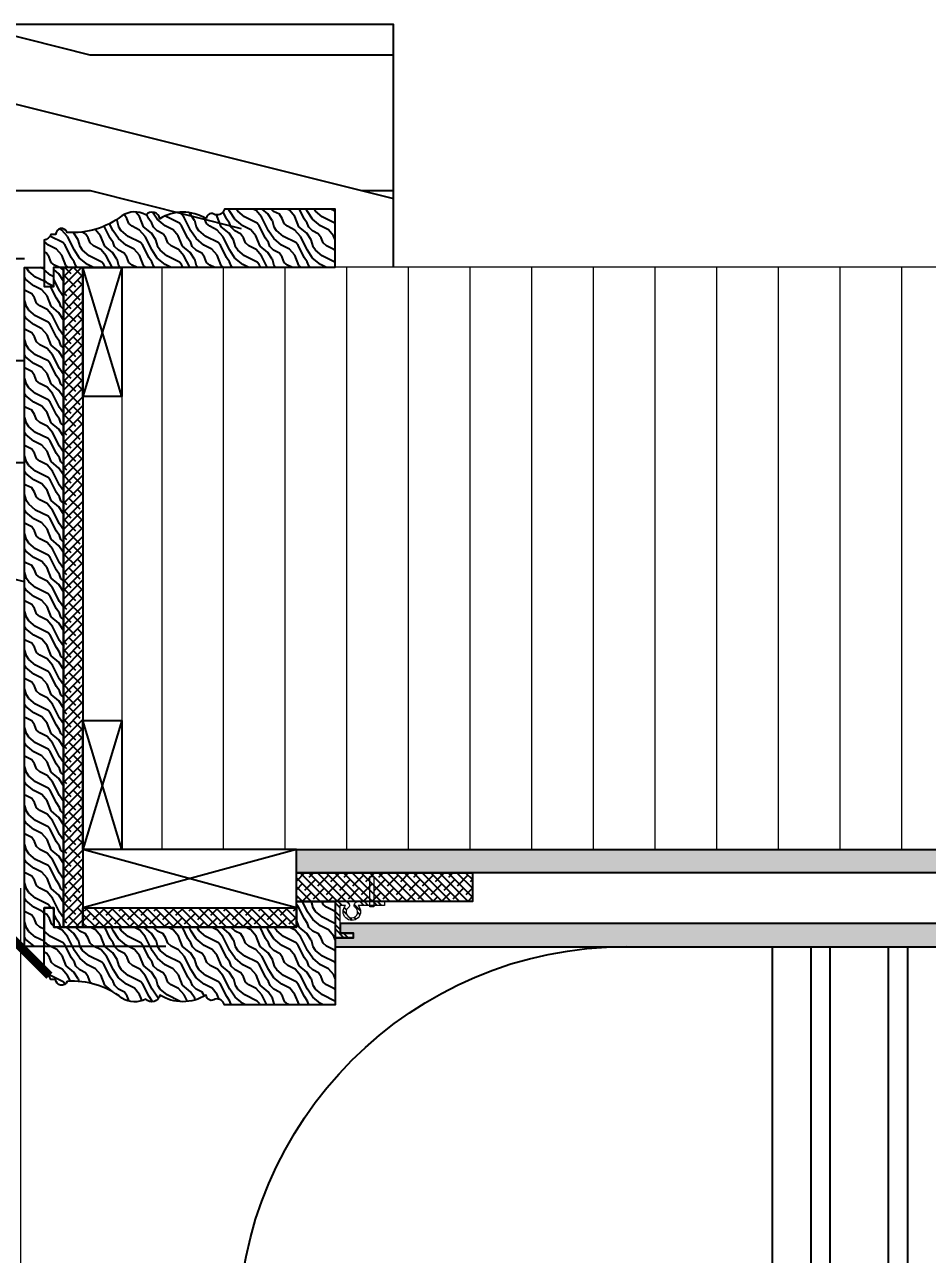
# Model space of a CAD drawing. Header units: millimetres. Extents: x 92928 to 223128, y -11456 to 21098.
# Drawn here: x 166453 to 166918, y 13071 to 13704 of the extents above; entities that cross this region are included whole.
import ezdxf

# ---------------------------------------------------------------- set-up
doc = ezdxf.new("R2010")
doc.units = ezdxf.units.MM
doc.layers.get('Defpoints').update_dxf_attribs({"color": 250})
for name, color, linetype, lineweight in [('_ACM-A-ANNO-DIMS', 2, 'Continuous', 13), ('_ACM-A-ANNO-DIMS @ 15', 2, 'Continuous', 13), ('_ACM-A-WALL-HACH', 251, 'Continuous', 9), ('I-WALL', 6, 'Continuous', 13)]:
    doc.layers.add(name, color=color, linetype=linetype, lineweight=lineweight)
for name, color, linetype in [('A-stairs', 2, 'Continuous'), ('I-DETL-LW01', 1, 'Continuous'), ('I-DETL-LW02', 2, 'Continuous'), ('I-DETL-LW251', 251, 'Continuous'), ('I-FC-HATCH', 8, 'Continuous'), ('I-PL-IDS-MILL', 40, 'Continuous'), ('PE-尺寸标注', 44, 'Continuous'), ('WALL TYPE$0$HATCH', 8, 'Continuous')]:
    doc.layers.add(name, color=color, linetype=linetype)
doc.styles.add('Arial', font='ARIALUNI.ttf')
doc.dimstyles.new('Aec-Arch-M-注释性', dxfattribs={"dimscale": 2, "dimtxt": 2.5, "dimasz": 2, "dimexe": 2, "dimexo": 2, "dimgap": 0.8, "dimtad": 1, "dimdec": 0, "dimrnd": 5, "dimzin": 3, "dimdsep": 46, "dimtxsty": 'Arial', "dimblk": 'WALL TYPE$0$_ArchTick', "dimcen": 2.5, "dimdle": 2, "dimclrd": 256, "dimclrt": 256, "dimazin": 2, "dimtfac": 0.75, "dimtdec": 0, "dimtix": 1, "dimtmove": 2, "dimatfit": 2, "dimfxl": 5, "dimfxlon": 1, "dimtolj": 1, "dimtzin": 0, "dimlwd": -1, "dimarcsym": 0})

# ---------------------------------------------------------------- blocks, each defined once
blk = doc.blocks.new('海龙_1215173755')
at = {"layer": 'WALL TYPE$0$HATCH', "ltscale": 2}
h = blk.add_hatch(dxfattribs=at)
h.set_pattern_fill('ANSI32', color=256, scale=0.5)
h.set_pattern_definition([(45, (-39299.69784487303, -12402.66931678472), (-3.367596045400933, 3.367596045400933), []), (45, (-39297.45277987303, -12402.66931678472), (-3.367596045400933, 3.367596045400933), [])])
edge = h.paths.add_edge_path()
edge.add_line((2.291405648800719, -7.1853693941448), (2.291405648895307, 11.2586301537176))
edge.add_line((2.291405648895307, 11.2586301537176), (-2.766336400527507, 11.2586301537176))
edge.add_arc((-2.766336402286313, 9.258630153718839), 1.999999999998765, 89.99999994961394, 201.2138913290534)
edge.add_arc((-5.973488088030813, 5.890560184772322), 2.965716505140973, -243.08079552205038, 63.080795825394205, ccw=False)
edge.add_arc((-9.180639785015451, 9.258630153719412), 1.999999999998192, 338.7861084524729, 450.0000000000145)
edge.add_line((-9.180639785015956, 11.2586301537176), (-22.73189232477307, 11.2586301537176))
edge.add_line((-22.73189232477307, 11.2586301537176), (-22.73189232477307, 9.258630153717604))
edge.add_line((-22.73189232477307, 9.258630153717604), (-9.180639785015956, 9.258630153717604))
edge.add_arc((-5.973488092764455, 6.085253332828891), 4.511778188748358, 135.3032882784527, 404.6967117215473)
edge.add_line((-2.766336400512955, 9.258630153717604), (0.2914056488953065, 9.258630153717604))
edge.add_line((0.2914056488953065, 9.258630153717604), (0.2914056488007191, -3.505607322171272))
edge.add_line((0.2914056488007191, -3.505607322171272), (0.2914056488007191, -5.106938799261115))
edge.add_line((0.2914056488007191, -5.106938799261115), (-6.499315307970392, -5.10693879925384))
edge.add_line((-6.499315307970392, -5.10693879925384), (-6.499315307970392, -7.1853693941448))
edge.add_line((-6.499315307970392, -7.1853693941448), (2.291405648800719, -7.1853693941448))
at = {"color": 1, "linetype": 'Continuous', "lineweight": 15, "elevation": 7.839925138837386}
blk.add_lwpolyline([(-17.26337170643092, 24.12776406589728), (-17.26337170643092, 8.526522878431933), (-15.24067591447965, 8.526522878431933), (-15.24067591447965, 24.12776406589728)], close=True, dxfattribs=at)
at = {"color": 1, "linetype": 'Continuous', "lineweight": 15}
blk.add_lwpolyline([(2.291405648800719, -7.1853693941448), (2.291405648895307, 11.2586301537176), (-2.766336400527507, 11.2586301537176, 0.5273176530246371), (-4.630808598572912, 8.534928952069095, -4.178275816144416), (-7.31616759148892, 8.534928944960484, 0.5273176539620763), (-9.180639785015956, 11.2586301537176), (-22.73189232477307, 11.2586301537176), (-22.73189232477307, 9.258630153717604), (-9.180639785015956, 9.258630153717604, 2.396255539831327), (-2.766336400512955, 9.258630153717604), (0.2914056488953065, 9.258630153717604), (0.2914056488007191, -3.505607322171272), (0.2914056488007191, -5.106938799261115), (-6.499315307970392, -5.10693879925384), (-6.499315307970392, -7.1853693941448)], format="xyb", close=True, dxfattribs=at)
blk = doc.blocks.new('海龙_1215174788')
at = {"layer": 'I-DETL-LW01'}
for p, q in [((-54.99961099407665, 0), (54.99961099407665, -30.00060239396589)), ((-54.99961099407665, -30.00060239396589), (54.99961099407665, 0))]:
    blk.add_line(p, q, dxfattribs=at)
blk.add_lwpolyline([(54.99961099407665, -30.00060239396589), (-54.99961099407665, -30.00060239396589), (-54.99961099407665, 0), (54.99961099407665, 0), (54.99961099407665, -30.00060239396589)], close=True, dxfattribs=at)
blk = doc.blocks.new('K_18')
at = {"layer": 'I-DETL-LW01'}
for p, q in [((33.23561780365708, 0), (-33.23561780365708, -20)), ((-33.23561780365708, 0), (33.23561780365708, -20))]:
    blk.add_line(p, q, dxfattribs=at)
blk.add_lwpolyline([(-33.23561780365708, -20), (-33.23561780365708, 0), (33.23561780365708, 0), (33.23561780365708, -20), (-33.23561780365708, -20)], close=True, dxfattribs=at)
blk = doc.blocks.new('K_23')
at = {"layer": 'I-DETL-LW251'}
h = blk.add_hatch(dxfattribs=at)
h.set_pattern_fill('ANSI38', color=250, angle=-180)
h.set_pattern_definition([(224.9999999999999, (39382.28093701071, 12629.77147991466), (2.245064030267287, -2.24506403026729), []), (314.9999999999999, (39382.28093701071, 12629.77147991466), (6.735192090801863, -2.245064030267293), [7.9375, -4.7625])])
h.paths.add_polyline_path([(-49.99961099406937, -205.0415876618026), (-59.99961099406937, -205.0415876618026), (-59.99961099406937, -360.0013131033593), (-49.99961099406937, -360.0013131033593)])
h.paths.add_polyline_path([(-49.99961099406937, -20.00006513127482), (-59.99961099406937, -20.00006513127119), (-59.99961099406937, -205.0415876618026), (-49.99961099406937, -205.0415876618026)])
h = blk.add_hatch(dxfattribs=at)
h.set_pattern_fill('ANSI38', color=250, angle=-270.0000000000001)
h.set_pattern_definition([(134.9999999999999, (39382.28093701071, 12570.7273935948), (-2.24506403026729, -2.245064030267287), []), (224.9999999999999, (39382.28093701071, 12570.7273935948), (-2.245064030267292, -6.735192090801863), [7.9375, -4.7625])])
h.paths.add_polyline_path([(-49.99961099406937, -350.0011861415369), (59.99961099406937, -350.0011861415369), (59.99961099406937, -360.0011861415369), (-49.99961099406937, -360.0011861415369)])
at = {"layer": 'PE-尺寸标注'}
h = blk.add_hatch(dxfattribs=at)
h.set_pattern_fill('木纹面1', color=250, scale=5, angle=-270.0000000000001, style=0, pattern_type=2)
h.set_pattern_definition([(153.43494882, (-140730.9569070329, -13591.31806579485), (1.019987084581358e-09, 19.9999999776412), [4.62136835, -17.7393114]), (130.6012946499999, (-140748.2508732829, -13604.47510514485), (-1.801354211260634e-08, 19.99999998960277), [4.1580665, -88.037378]), (130.6012946499999, (-140768.2508732829, -13594.47510514485), (-1.801354211260634e-08, 19.99999998960277), [4.1580665, -88.037378]), (130.6012946499999, (-140788.2508732829, -13584.47510514485), (1.452602781483031e-08, 19.99999995163994), [4.1580665, -88.037378]), (153.43494882, (-140728.1620350329, -13601.46550179485), (1.019987084581358e-09, 19.9999999776412), [4.2370078, -18.12367195]), (140.1944289099999, (-140731.9517300329, -13599.57065429484), (-7.906845280639833e-10, 20.00000001048198), [2.2404905, -75.862006]), (140.1944289099999, (-140751.9517300329, -13589.57065429484), (-7.906845280639833e-10, 20.00000001048198), [2.2404905, -75.862006]), (140.1944289099999, (-140771.9517300329, -13579.57065429484), (-7.906845280639833e-10, 20.00000001048198), [2.2404905, -75.862006]), (111.8014094899999, (-140733.6729225329, -13598.13632724485), (2.658085606156288e-08, 19.99999999207265), [2.86871215, -50.9829359]), (123.69006753, (-140734.7383354829, -13595.47279484485), (1.246420043933127e-08, 20.00000002516126), [2.521813, -33.53369975]), (153.4349487999999, (-140736.1371856329, -13593.37451959484), (8.001303720482538e-09, 19.9999999776412), [3.3552885, -19.0053909]), (134.9999999999999, (-140739.1382472329, -13591.87398879484), (1.40896279729176e-14, 19.99999996643937), [2.7178182, -53.8507243]), (134.9999999999999, (-140759.1382472329, -13581.87398879484), (1.40896279729176e-14, 19.99999996643937), [2.7178182, -53.8507243]), (111.8014094899999, (-140741.0600348829, -13589.95220114485), (2.658085606156288e-08, 19.99999999207265), [2.19237, -51.65927799999999]), (153.4349487999999, (-140727.6998741829, -13607.94658224485), (8.001303720482538e-09, 19.9999999776412), [7.1895999, -15.1710799]), (140.1944289099999, (-140734.1304478329, -13604.73129539485), (-7.906845280639833e-10, 20.00000001048198), [4.573562, -73.5289349]), (140.1944289099999, (-140754.1304478329, -13594.73129539485), (-7.906845280639833e-10, 20.00000001048198), [4.573562, -73.5289349]), (140.1944289099999, (-140774.1304478329, -13584.73129539485), (-7.906845280639833e-10, 20.00000001048198), [4.573562, -73.5289349]), (123.69006753, (-140737.6439553829, -13601.80337244485), (1.246420043933127e-08, 20.00000002516126), [2.2405595, -33.8149534]), (105.9453958999999, (-140738.8867940829, -13599.93911439485), (1.449476101023982e-06, 19.99999999510854), [3.5624845, -69.23861445]), (123.69006753, (-140739.8654837829, -13596.51370029484), (1.246420043933127e-08, 20.00000002516126), [4.0929665, -31.9625462]), (140.1944289099999, (-140742.1358531329, -13593.10814629485), (-7.906845280639833e-10, 20.00000001048198), [5.197338, -72.905159]), (140.1944289099999, (-140762.1358531329, -13583.10814629485), (-7.906845280639833e-10, 20.00000001048198), [5.197338, -72.905159]), (140.1944288999999, (-140782.1358531329, -13573.10814629485), (2.699973234775094e-09, 20.00000001048198), [5.197338, -72.905159]), (111.8014094899999, (-140746.1285608829, -13589.78088644485), (2.658085606156288e-08, 19.99999999207265), [5.7145015, -48.137147]), (140.1944289099999, (-140735.0903845329, -13609.25132704485), (-7.906845280639833e-10, 20.00000001048198), [5.214066750000001, -72.88842999999999]), (140.1944289099999, (-140755.0903845329, -13599.25132704485), (-7.906845280639833e-10, 20.00000001048198), [5.214066750000001, -72.88842999999999]), (140.1944289099999, (-140775.0903845329, -13589.25132704485), (-7.906845280639833e-10, 20.00000001048198), [5.214066750000001, -72.88842999999999]), (123.69006753, (-140739.0959415329, -13605.91336284485), (1.246420043933127e-08, 20.00000002516126), [4.838075, -31.21743775]), (116.5650511799999, (-140741.7796227329, -13601.88784114485), (-1.019961125771446e-09, 19.9999999776412), [7.985959999999994, -81.45675899999992]), (116.5650511799999, (-140761.7796227329, -13591.88784114485), (-1.019961125771446e-09, 19.9999999776412), [7.985959999999994, -81.45675899999992]), (130.6012946499999, (-140745.3510710329, -13594.74496004485), (-1.801354211260634e-08, 19.99999998960277), [4.319301400000001, -87.87614315]), (130.6012946499999, (-140765.3510710329, -13584.74496004485), (-1.801354211260634e-08, 19.99999998960277), [4.319301400000001, -87.87614315]), (130.6012946499999, (-140785.3510710329, -13574.74496204485), (-1.801354211260634e-08, 19.99999998960277), [4.319301400000001, -87.87614315]), (123.69006753, (-140741.8742600829, -13607.91663754485), (1.246420043933127e-08, 20.00000002516126), [2.73579165, -33.31972211]), (116.5650512, (-140743.3918042329, -13605.64032129484), (-8.001275541226578e-09, 19.9999999776412), [7.1580762, -82.28464299999999]), (116.5650512, (-140763.3918042329, -13595.64032129484), (8.144144213551995e-08, 20.00000002236256), [7.1580762, -82.28464299999999]), (130.6012946499999, (-140746.5929930329, -13599.23794329485), (-1.801354211260634e-08, 19.99999998960277), [1.700823, -90.49462155]), (130.6012946499999, (-140766.5929930329, -13589.23794329485), (-1.801354211260634e-08, 19.99999998960277), [1.700823, -90.49462155]), (130.6012946499999, (-140786.5929930329, -13579.23794354485), (-1.801354211260634e-08, 19.99999998960277), [1.700823, -90.49462155])])
edge = h.paths.add_edge_path()
edge.add_line((-64.99929409782635, -20.00000415857539), (59.99961099406937, -20.00076633012395))
edge.add_line((59.99961099406937, -20.00076633012395), (59.99961099406937, -20.00071889169521))
edge.add_line((59.99961099406937, -20.00071889169521), (79.99961099406937, -20.00071889169521))
edge.add_line((79.99961099406937, -20.00071889169521), (79.99961099406937, 9.999652404396329))
edge.add_line((79.99961099406937, 9.999652404396329), (22.99266950390302, 10))
edge.add_arc((18.90004016371677, 11.19191495746054), 4.26266069280344, 260.886079551256, 343.7626167165591, ccw=False)
edge.add_arc((16.33341725327773, 4.808273027307223), 2.882226526280218, 48.98642283153394, 176.7599828102528)
edge.add_arc((1.533748628949979, -14.25924164853132), 22.6261819559395, 58.20282594837902, 121.7946807328179)
edge.add_arc((-14.43534059263766, 4.302694004842124), 4.102787472584965, 9.384517183764448, 139.234296743679)
edge.add_arc((-23.32189807837131, -3.273613022542122), 11.77156623235124, 60.59744438811473, 123.6714147726934)
edge.add_arc((-55.1030349455832, 38.82980278527066), 41.00637843885896, 265.84042374831006, 308.01522969566884, ccw=False)
edge.add_arc((-60.96015037057805, -3.150675527382191), 3.079146203867104, 20.57501200568215, 178.5813449604219)
edge.add_line((-64.03835276034079, -3.074443037097808), (-66.42360665739398, -3.074195844528731))
edge.add_arc((-70.88955782193807, -1.408315672022582), 4.766537165830334, 280.7645598541669, 339.5435792437277, ccw=False)
edge.add_line((-69.99929409782635, -6.090975926083047), (-69.99929409782635, -29.99997367143988))
edge.add_line((-69.99929409782635, -29.99997367143988), (-64.99929409782635, -29.99997367143988))
edge.add_line((-64.99929409782635, -29.99997367143988), (-64.99929409782635, -19.99997367143988))
h = blk.add_hatch(dxfattribs=at)
h.set_pattern_fill('木纹面1', color=250, scale=5, angle=-270.0000000000001, style=0, pattern_type=2)
h.set_pattern_definition([(153.43494882, (39381.41441451071, 12647.70474116466), (1.01998432603116e-09, 19.9999999776412), [4.62136835, -17.7393114]), (130.6012946499999, (39364.12044826074, 12634.54770181465), (-1.801354487115654e-08, 19.99999998960277), [4.1580665, -88.037378]), (130.6012946499999, (39344.12044826074, 12644.54770181465), (-1.801354487115654e-08, 19.99999998960277), [4.1580665, -88.037378]), (130.6012946499999, (39324.12044826074, 12654.54770181465), (1.452602505628012e-08, 19.99999995163994), [4.1580665, -88.037378]), (153.43494882, (39384.20928651071, 12637.55730516466), (1.01998432603116e-09, 19.9999999776412), [4.2370078, -18.12367195]), (140.1944289099999, (39380.41959151073, 12639.45215266468), (-7.90687286614186e-10, 20.00000001048198), [2.2404905, -75.862006]), (140.1944289099999, (39360.41959151073, 12649.45215266468), (-7.90687286614186e-10, 20.00000001048198), [2.2404905, -75.862006]), (140.1944289099999, (39340.41959151073, 12659.45215266468), (-7.90687286614186e-10, 20.00000001048198), [2.2404905, -75.862006]), (111.8014094899999, (39378.69839901073, 12640.88647971468), (2.658085330301268e-08, 19.99999999207265), [2.86871215, -50.9829359]), (123.6900675299999, (39377.63298606072, 12643.55001211466), (1.246419768078106e-08, 20.00000002516126), [2.521813, -33.53369975]), (153.4349487999999, (39376.23413591072, 12645.64828736466), (8.001300961932341e-09, 19.9999999776412), [3.355288499999994, -19.00539089999995]), (134.9999999999999, (39373.23307431073, 12647.14881816468), (1.133107777628205e-14, 19.99999996643937), [2.7178182, -53.8507243]), (134.9999999999999, (39353.23307431073, 12657.14881816468), (1.133107777628205e-14, 19.99999996643937), [2.7178182, -53.8507243]), (111.8014094899999, (39371.31128666073, 12649.07060581466), (2.658085330301268e-08, 19.99999999207265), [2.19237, -51.65927799999999]), (153.4349487999999, (39384.67144736071, 12631.07622471466), (8.001300961932341e-09, 19.9999999776412), [7.189599899999988, -15.17107989999997]), (140.1944289099999, (39378.24087371072, 12634.29151156466), (-7.90687286614186e-10, 20.00000001048198), [4.573562, -73.5289349]), (140.1944289099999, (39358.24087371072, 12644.29151156466), (-7.90687286614186e-10, 20.00000001048198), [4.573562, -73.5289349]), (140.1944289099999, (39338.24087371072, 12654.29151156466), (-7.90687286614186e-10, 20.00000001048198), [4.573562, -73.5289349]), (123.6900675299999, (39374.72736616072, 12637.21943451467), (1.246419768078106e-08, 20.00000002516126), [2.2405595, -33.8149534]), (105.9453958999999, (39373.48452746071, 12639.08369256466), (1.449476098265431e-06, 19.99999999510854), [3.5624845, -69.23861445]), (123.6900675299999, (39372.50583776072, 12642.50910666465), (1.246419768078106e-08, 20.00000002516126), [4.0929665, -31.9625462]), (140.1944289099999, (39370.23546841071, 12645.91466066465), (-7.90687286614186e-10, 20.00000001048198), [5.197338, -72.905159]), (140.1944289099999, (39350.23546841071, 12655.91466066465), (-7.90687286614186e-10, 20.00000001048198), [5.197338, -72.905159]), (140.1944288999999, (39330.23546841071, 12665.91466066465), (2.699970476224892e-09, 20.00000001048198), [5.197338, -72.905159]), (111.8014094899999, (39366.24276066071, 12649.24192051467), (2.658085330301268e-08, 19.99999999207265), [5.7145015, -48.137147]), (140.1944289099999, (39377.28093701071, 12629.77147991466), (-7.90687286614186e-10, 20.00000001048198), [5.214066750000001, -72.88842999999999]), (140.1944289099999, (39357.28093701071, 12639.77147991466), (-7.90687286614186e-10, 20.00000001048198), [5.214066750000001, -72.88842999999999]), (140.1944289099999, (39337.28093701071, 12649.77147991466), (-7.90687286614186e-10, 20.00000001048198), [5.214066750000001, -72.88842999999999]), (123.6900675299999, (39373.27538001072, 12633.10944411467), (1.246419768078106e-08, 20.00000002516126), [4.838075, -31.21743775]), (116.5650511799999, (39370.59169881072, 12637.13496581468), (-1.019963884321644e-09, 19.9999999776412), [7.985959999999983, -81.45675899999974]), (116.5650511799999, (39350.59169881072, 12647.13496581468), (-1.019963884321644e-09, 19.9999999776412), [7.985959999999983, -81.45675899999974]), (130.6012946499999, (39367.02025051072, 12644.27784691469), (-1.801354487115654e-08, 19.99999998960277), [4.319301400000001, -87.87614315]), (130.6012946499999, (39347.02025051072, 12654.27784691469), (-1.801354487115654e-08, 19.99999998960277), [4.319301400000001, -87.87614315]), (130.6012946499999, (39327.02025051072, 12664.27784491467), (-1.801354487115654e-08, 19.99999998960277), [4.319301400000001, -87.87614315]), (123.6900675299999, (39370.49706146074, 12631.10616941468), (1.246419768078106e-08, 20.00000002516126), [2.73579165, -33.31972211]), (116.5650511999999, (39368.97951731074, 12633.38248566465), (-8.001278299776775e-09, 19.9999999776412), [7.158076199999983, -82.28464299999972]), (116.5650511999999, (39348.97951731074, 12643.38248566465), (8.144143937696974e-08, 20.00000002236256), [7.158076199999983, -82.28464299999972]), (130.6012946499999, (39365.77832851073, 12639.78486366468), (-1.801354487115654e-08, 19.99999998960277), [1.700823, -90.49462155]), (130.6012946499999, (39345.77832851073, 12649.78486366468), (-1.801354487115654e-08, 19.99999998960277), [1.700823, -90.49462155]), (130.6012946499999, (39325.77832851073, 12659.78486341468), (-1.801354487115654e-08, 19.99999998960277), [1.700823, -90.49462155])])
h.paths.add_polyline_path([(-59.99961099406937, -205.0415876618026), (-79.99961099406937, -205.0415876618026), (-79.99961099406937, -369.8874311849904), (-69.99961099406937, -369.8874311849904), (-69.99961099406937, -350.0014350499514), (-64.99929409782635, -350.0014350499514), (-64.99929409782635, -360.0014045628159), (-59.99961099406937, -360.0013740776303)])
h.paths.add_polyline_path([(-69.99961099406937, -20.11343685374413), (-79.99961099406937, -20.11343685374595), (-79.99961099406937, -205.0415876618026), (-59.99961099406937, -205.0415876618026), (-59.99961099406937, -20.00003464379006), (-64.99929409782635, -20.00000415857539), (-64.99913564970484, -29.99997367143988), (-69.99945254594786, -29.99997367143988)])
h = blk.add_hatch(dxfattribs=at)
h.set_pattern_fill('木纹面1', color=250, scale=5, angle=89.99999999999994, pattern_type=2)
h.set_pattern_definition([(153.43494882, (-70.86581659782678, -382.0676067887362), (1.019991983168549e-09, 19.9999999776412), [4.62136835, -17.7393114]), (130.6012946499999, (-88.15978284782614, -395.2246461387367), (-1.801353721401914e-08, 19.99999998960277), [4.1580665, -88.037378]), (130.6012946499999, (-108.1597828478261, -385.2246461387367), (-1.801353721401914e-08, 19.99999998960277), [4.1580665, -88.037378]), (130.6012946499999, (-128.1597828478261, -375.2246461387367), (1.452603271341749e-08, 19.99999995163994), [4.1580665, -88.037378]), (153.43494882, (-68.0709445978282, -392.2150427887373), (1.019991983168549e-09, 19.9999999776412), [4.2370078, -18.12367195]), (140.1944289099999, (-71.86063959781313, -390.3201952887357), (-7.906796294767842e-10, 20.00000001048198), [2.2404905, -75.862006]), (140.1944289099999, (-91.86063959781313, -380.3201952887357), (-7.906796294767842e-10, 20.00000001048198), [2.2404905, -75.862006]), (140.1944289099999, (-111.8606395978131, -370.3201952887357), (-7.906796294767842e-10, 20.00000001048198), [2.2404905, -75.862006]), (111.8014094899999, (-73.58183209781419, -388.8858682387363), (2.658086096015007e-08, 19.99999999207265), [2.86871215, -50.98293589999999]), (123.6900675299999, (-74.6472450478177, -386.2223358387364), (1.246420533791847e-08, 20.00000002516126), [2.521813, -33.53369975]), (153.4349487999999, (-76.04609519781661, -384.124060588736), (8.00130861906973e-09, 19.9999999776412), [3.3552885, -19.0053909]), (134.9999999999999, (-79.0471567978384, -382.6235297887361), (1.898821516128703e-14, 19.99999996643937), [2.7178182, -53.8507243]), (134.9999999999999, (-99.0471567978384, -372.6235297887361), (1.898821516128703e-14, 19.99999996643937), [2.7178182, -53.8507243]), (111.8014094899999, (-80.96894444781356, -380.7017421387372), (2.658086096015007e-08, 19.99999999207265), [2.192369999999999, -51.65927799999999]), (153.4349487999999, (-67.60878374782624, -398.6961232387366), (8.00130861906973e-09, 19.9999999776412), [7.1895999, -15.1710799]), (140.1944289099999, (-74.03935739782173, -395.4808363887369), (-7.906796294767842e-10, 20.00000001048198), [4.573562, -73.5289349]), (140.1944289099999, (-94.03935739782173, -385.4808363887369), (-7.906796294767842e-10, 20.00000001048198), [4.573562, -73.5289349]), (140.1944289099999, (-114.0393573978217, -375.4808363887369), (-7.906796294767842e-10, 20.00000001048198), [4.573562, -73.5289349]), (123.6900675299999, (-77.55286494782194, -392.5529134387361), (1.246420533791847e-08, 20.00000002516126), [2.2405595, -33.8149534]), (105.9453958999999, (-78.79570364783285, -390.6886553887362), (1.449476105922569e-06, 19.99999999510854), [3.5624845, -69.23861445]), (123.6900675299999, (-79.77439334781957, -387.263241288736), (1.246420533791847e-08, 20.00000002516126), [4.0929665, -31.9625462]), (140.1944289099999, (-82.04476269782754, -383.857687288737), (-7.906796294767842e-10, 20.00000001048198), [5.197338, -72.905159]), (140.1944289099999, (-102.0447626978275, -373.857687288737), (-7.906796294767842e-10, 20.00000001048198), [5.197338, -72.905159]), (140.1944288999999, (-122.0447626978275, -363.857687288737), (2.699978133362294e-09, 20.00000001048198), [5.197338, -72.905159]), (111.8014094899999, (-86.03747044783086, -380.5304274387363), (2.658086096015007e-08, 19.99999999207265), [5.714501499999999, -48.13714699999999]), (140.1944289099999, (-74.99929409782635, -400.0008680387364), (-7.906796294767842e-10, 20.00000001048198), [5.214066750000001, -72.88842999999999]), (140.1944289099999, (-94.99929409782635, -390.0008680387364), (-7.906796294767842e-10, 20.00000001048198), [5.214066750000001, -72.88842999999999]), (140.1944289099999, (-114.9992940978264, -380.0008680387364), (-7.906796294767842e-10, 20.00000001048198), [5.214066750000001, -72.88842999999999]), (123.6900675299999, (-79.00485109782312, -396.6629038387364), (1.246420533791847e-08, 20.00000002516126), [4.838075, -31.21743775]), (116.5650511799999, (-81.68853229781962, -392.6373821387369), (-1.019956227184255e-09, 19.9999999776412), [7.985959999999999, -81.45675899999999]), (116.5650511799999, (-101.6885322978196, -382.6373821387369), (-1.019956227184255e-09, 19.9999999776412), [7.985959999999999, -81.45675899999999]), (130.6012946499999, (-85.25998059782432, -385.4945010387364), (-1.801353721401914e-08, 19.99999998960277), [4.319301400000001, -87.87614315]), (130.6012946499999, (-105.2599805978243, -375.4945010387364), (-1.801353721401914e-08, 19.99999998960277), [4.319301400000001, -87.87614315]), (130.6012946499999, (-125.2599805978243, -365.4945030387371), (-1.801353721401914e-08, 19.99999998960277), [4.319301400000001, -87.87614315]), (123.6900675299999, (-81.78316964782425, -398.6661785387369), (1.246420533791847e-08, 20.00000002516126), [2.73579165, -33.31972211]), (116.5650511999999, (-83.30071379782748, -396.3898622887355), (-8.001270642639386e-09, 19.9999999776412), [7.158076199999999, -82.28464299999997]), (116.5650511999999, (-103.3007137978275, -386.3898622887355), (8.144144703410716e-08, 20.00000002236256), [7.158076199999999, -82.28464299999997]), (130.6012946499999, (-86.50190259783994, -389.9874842887366), (-1.801353721401914e-08, 19.99999998960277), [1.700823, -90.49462155]), (130.6012946499999, (-106.5019025978399, -379.9874842887366), (-1.801353721401914e-08, 19.99999998960277), [1.700823, -90.49462155]), (130.6012946499999, (-126.5019025978399, -369.9874845387367), (-1.801353721401914e-08, 19.99999998960277), [1.700823, -90.49462155])])
h.paths.add_polyline_path([(79.99961098009953, -346.8006141457554), (59.99961098009953, -346.8006141457554), (59.99961099406937, -360.0006423912964), (-64.99929409782635, -360.0014045628159), (-64.99929409782635, -350.0014350499514), (-69.99929409782635, -350.0014350499514), (-69.99929409782635, -383.9098921126242, -0.2622472454661372), (-66.42360665739398, -386.9266721942076), (-64.03835276034079, -386.9264250016095, 0.8243827968843872), (-58.07741399548831, -387.9323072633379, -0.1861280918310375), (-29.84839920126251, -396.5239153989787, 0.2823776289364128), (-17.54273459775141, -396.9825483336135, 0.6361491608280783), (-10.3874637586996, -394.9725599377671, 0.2848190696675716), (13.45579787058523, -394.9720411486887, 0.6234963798739495), (18.2248433958448, -396.9839368946232, -0.3782502001718004), (22.99266950390302, -400.0008680387364), (79.99961099406937, -400.0005204431327)])
at = {"layer": 'I-DETL-LW01'}
for points in [[(-59.99961099406937, -205.0415876618026), (-59.99955002329079, -20.000065131273), (-49.99955002329079, -20.000065131273), (-49.99961099406937, -205.0415876618026)], [(-49.99961099406937, -205.0415876618026), (-49.99961099406937, -360.0013131033593), (-59.99961099406937, -360.0013131033593), (-59.99961099406937, -205.0415876618026)]]:
    blk.add_lwpolyline(points, dxfattribs=at)
blk.add_lwpolyline([(-49.99961099406937, -350.0011861415369), (59.99961099406937, -350.0011861415369), (59.99961099406937, -360.0011861415369), (-49.99961099406937, -360.0011861415369)], close=True, dxfattribs=at)
at = {"layer": 'I-DETL-LW02'}
for points in [[(-64.99929409782635, -20.00000415857539), (59.99961099406937, -20.00076633012395), (59.99961099406937, -20.00071889169521), (79.99961099406937, -20.00071889169521), (79.99961099406937, 9.999652404396329), (22.99266950390302, 10, -0.3782502001718009), (18.2248433958448, 6.983068855886813, 0.6234963798739479), (13.45579787058523, 4.97117310995236, 0.2848190696675714), (-10.3874637586996, 4.971691899059806, 0.6361491608280843), (-17.54273459775141, 6.981680294906255, 0.2823776289364123), (-29.84839920126251, 6.523047360242344, -0.1861280918310402), (-58.07741399548831, -2.068560775369406, 0.8243827968840718), (-64.03835276034079, -3.074443037097808), (-66.42360665739398, -3.074195844528731, -0.2622472454661371), (-69.99929409782635, -6.090975926083047), (-69.99929409782635, -29.99997367143988), (-64.99929409782635, -29.99997367143988), (-64.99929409782635, -19.99997367143988)], [(-64.99929409782635, -360.0014045628159), (59.99961099406937, -360.0006423912964), (59.99961098009953, -346.8006141457554), (79.99961098009953, -346.8006141457554), (79.99961099406937, -400.0005204431327), (22.99266950390302, -400.0008680387364, 0.3782502001718009), (18.2248433958448, -396.9839368946232, -0.6234963798739479), (13.45579787058523, -394.9720411486887, -0.2848190696675714), (-10.3874637586996, -394.9725599377671, -0.6361491608280843), (-17.54273459775141, -396.9825483336135, -0.2823776289364123), (-29.84839920126251, -396.5239153989787, 0.1861280918310402), (-58.07741399548831, -387.9323072633379, -0.8243827968840718), (-64.03835276034079, -386.9264250016095), (-66.42360665739398, -386.9266721942076, 0.2622472454661371), (-69.99929409782635, -383.9098921126242), (-69.99929409782635, -350.0014350499514), (-64.99929409782635, -350.0014350499514), (-64.99929409782635, -360.0014350499514)]]:
    blk.add_lwpolyline(points, format="xyb", dxfattribs=at)
for points in [[(-79.99961099406937, -205.0415876618026), (-79.99961099406937, -20.11343685374595), (-69.99961099406937, -20.11343685374595), (-69.99961099406937, -29.99997367143988), (-64.99929409782635, -29.99997367143988), (-64.99929409782635, -20.00000415857539), (-59.99961099406937, -20.00003464379006), (-59.99961099406937, -205.0415876618026)], [(-59.99961099406937, -205.0415876618026), (-59.99961099406937, -360.0013740776303), (-64.99929409782635, -360.0014045628159), (-64.99929409782635, -350.0014350499514), (-69.99961099406937, -350.0014350499514), (-69.99961099406937, -369.8874311849904), (-79.99961099406937, -369.8874311849904), (-79.99961099406937, -205.0415876618026)]]:
    blk.add_lwpolyline(points, dxfattribs=at)
at = {"rotation": 270}
for p in [(-29.99961099406937, -53.35292336297789), (-29.99961099406937, -286.7649659439012)]:
    blk.add_blockref('K_18', p, dxfattribs=at)
at = {"layer": 'I-DETL-LW01', "xscale": -1}
blk.add_blockref('海龙_1215174788', (5, -320.0005837475728), dxfattribs=at)
blk = doc.blocks.new('WALL TYPE$0$_ArchTick')
at = {"color": 0, "linetype": 'ByBlock', "const_width": 0.15}
blk.add_lwpolyline([(-0.5, -0.5), (0.5, 0.5)], dxfattribs=at)
blk = doc.blocks.new('*D399')
at = {"layer": '_ACM-A-ANNO-DIMS', "transparency": 16777216}
blk.add_line((166450.3984253171, 13259.42071261428), (166450.3984253171, 12999.42071261427), dxfattribs=at)
at = {"layer": '_ACM-A-ANNO-DIMS', "color": 0, "lineweight": -2, "transparency": 16777216}
for p, q in [((166525.3984253171, 13229.42071261428), (166420.3984253171, 13229.42071261428)), ((166525.3984253171, 13029.42071261427), (166420.3984253171, 13029.42071261427))]:
    blk.add_line(p, q, dxfattribs=at)
at = {"layer": 'Defpoints', "color": 0, "transparency": 16777216}
for p in [(166562.5903942428, 13229.42071261428), (166450.3984253171, 13029.42071261427), (166562.5903942427, 13029.42071261427)]:
    blk.add_point(p, dxfattribs=at)
at = {"layer": '_ACM-A-ANNO-DIMS', "transparency": 16777216, "xscale": 30, "yscale": 30, "zscale": 30}
for p, rotation in [((166450.3984253171, 13229.42071261428), 90), ((166450.3984253171, 13029.42071261427), 270)]:
    blk.add_blockref('WALL TYPE$0$_ArchTick', p, dxfattribs=dict(at, rotation=rotation))
at = {"layer": '_ACM-A-ANNO-DIMS', "transparency": 16777216, "insert": (166419.239148373, 13129.42071261422), "char_height": 37.5, "attachment_point": 5, "rotation": 90, "style": 'Arial'}
blk.add_mtext('\\A1;200', dxfattribs=at)

msp = doc.modelspace()

# ---------------------------------------------------------------- hatches: boundary and pattern name
at = {"layer": '_ACM-A-WALL-HACH'}
h = msp.add_hatch(dxfattribs=at)
h.set_pattern_fill('ANSI31', color=256, scale=10, angle=45)
h.set_pattern_definition([(90, (113532.5903942427, -59060.6316532905), (-31.75, 0), [])])
h.paths.add_polyline_path([(166502.5903942422, 13279.3683467095), (168912.5903942427, 13279.3683467095), (168912.5903942427, 13579.36834670963), (166502.5903942422, 13579.36834670963)])
at = {"layer": 'I-DETL-LW251'}
h = msp.add_hatch(dxfattribs=at)
h.set_pattern_fill('ANSI38', color=250, angle=-270.0000000000001)
h.set_pattern_definition([(134.9999999999999, (177419.7246045025, -22532.4775950691), (-2.24506403026729, -2.245064030267287), []), (224.9999999999999, (177419.7246045025, -22532.4775950691), (-2.245064030267293, -6.735192090801863), [7.9375, -4.7625])])
h.paths.add_polyline_path([(168822.5903942427, 13267.36836695943), (168822.5903942427, 13279.36836695941), (166592.5902730083, 13279.36836695941), (166592.5902730083, 13267.36836695941)])
h = msp.add_hatch(dxfattribs=at)
h.set_pattern_fill('ANSI38', color=250, angle=-270.0000000000001)
h.set_pattern_definition([(134.9999999999999, (166144.375539727, 14458.30956448652), (-2.24506403026729, -2.245064030267287), []), (224.9999999999999, (166144.375539727, 14458.30956448652), (-2.245064030267293, -6.735192090801863), [7.9375, -4.7625])])
h.paths.add_polyline_path([(166683.215934453, 13267.36833651916), (166683.215934453, 13252.56833651917), (166592.5902730083, 13252.56833656644), (166592.5902730083, 13267.36833656645)])
at = {"layer": 'I-FC-HATCH'}
h = msp.add_hatch(dxfattribs=at)
h.set_pattern_fill('木纹', color=256, scale=34.3137, pattern_type=2)
h.set_pattern_definition([(0, (93616.01779372038, 32850.85245947952), (0, 699.99948), [139.999896, -209.999844, 69.99994799999999, -279.999792]), (0, (94106.01742972038, 32868.35244647948), (0, 699.99948), [139.999896, -559.9995839999999]), (0, (94036.01748172035, 32903.35242047948), (0, 699.99948), [69.99994799999999, -629.9995319999999]), (0, (93651.01776772039, 32920.85240747951), (0, 699.99948), [34.99997399999999, -489.999636, 34.99997399999999, -139.999896]), (0, (93896.01758572039, 32955.85238147948), (0, 699.99948), [139.999896, -209.999844, 34.99997399999999, -314.999766]), (0, (93721.01771572039, 32973.35236847948), (0, 699.99948), [104.999922, -594.999558]), (0, (93896.01758572039, 32990.85235547951), (0, 699.99948), [209.999844, -489.999636]), (0, (93686.01774172038, 33008.35234247948), (0, 699.99948), [139.999896, -559.9995839999999]), (0, (93966.01753372038, 33025.85232947947), (0, 699.99948), [349.99974, -349.99974]), (0, (93756.01768972038, 33060.85230347946), (0, 699.99948), [69.99994799999999, -209.999844, 139.999896, -279.999792]), (0, (94246.01732572039, 33078.35229047952), (0, 699.99948), [139.999896, -559.9995839999999]), (0, (94106.01742972038, 33095.85227747951), (0, 699.99948), [69.99994799999999, -629.9995319999999]), (0, (93966.01753372038, 33113.35226447952), (0, 699.99948), [69.99994799999999, -629.9995319999999]), (0, (93616.01779372038, 33130.85225147952), (0, 699.99948), [139.999896, -559.9995839999999]), (0, (93966.01753372038, 33148.35223847952), (0, 699.99948), [139.999896, -559.9995839999999]), (0, (93966.01753372038, 33183.35221247953), (0, 699.99948), [139.999896, -139.999896, 139.999896, -279.999792]), (0, (93826.01763772039, 33218.35218647952), (0, 699.99948), [69.99994799999999, -349.99974, 139.999896, -139.999896]), (0, (93966.01753372038, 33235.85217347951), (0, 699.99948), [209.999844, -489.999636]), (0, (93966.01753372038, 33270.85214747948), (0, 699.99948), [139.999896, -559.9995839999999]), (0, (93686.01774172038, 33288.35213447952), (0, 699.99948), [209.999844, -279.999792, 69.99994799999999, -139.999896]), (0, (93686.01774172038, 33323.35210847948), (0, 699.99948), [349.99974, -349.99974]), (0, (94106.01742972038, 33340.85209547948), (0, 699.99948), [69.99994799999999, -629.9995319999999]), (0, (93896.01758572039, 33358.35208247947), (0, 699.99948), [139.999896, -559.9995839999999]), (0, (93756.01768972038, 33375.85206947953), (0, 699.99948), [69.99994799999999, -279.999792, 69.99994799999999, -279.999792]), (0, (93686.01774172035, 33393.35205647952), (0, 699.99948), [69.99994799999999, -209.999844, 139.999896, -279.999792]), (0, (93826.01763772039, 33410.85204347952), (0, 699.99948), [69.99994799999999, -349.99974, 69.99994799999999, -209.999844]), (0, (93966.01753372038, 33428.35203047951), (0, 699.99948), [209.999844, -489.999636]), (0, (93686.01774172038, 33463.35200447952), (0, 699.99948), [139.999896, -559.9995839999999]), (0, (94036.01748172038, 33480.85199147952), (0, 699.99948), [69.99994799999999, -629.9995319999999]), (0, (94176.01737772039, 33498.35197847946), (0, 699.99948), [69.99994799999999, -629.9995319999999]), (14.03624347, (94106.01742973435, 32903.35242047155), (699.999479479022, 1.689791812723928e-06), [72.09994644, -2814.0717183687]), (14.03624347, (94176.01737773436, 33060.85230347155), (699.999479479022, 1.689791812723928e-06), [72.09994644, -2814.0717183687]), (14.03624347, (94106.01742973435, 33480.85199147154), (699.999479479022, 1.689791812723928e-06), [72.09994644, -2814.0717183687]), (14.03624347, (93896.01758573434, 33218.35218647154), (699.999479479022, 1.689791812723928e-06), [72.09994644, -2814.0717183687]), (14.03624347, (94036.01748173435, 33323.35210847155), (699.999479479022, 1.689791812723928e-06), [72.09994644, -2814.0717183687]), (14.03624347, (94106.01742973435, 33270.85214747155), (699.999479479022, 1.689791812723928e-06), [72.09994644, -2814.0717183687]), (14.03624347, (93756.01768973435, 33393.35205647154), (699.999479479022, 1.689791812723928e-06), [72.09994644, -2814.0717183687]), (14.03624347, (94036.01748173435, 33358.35208247154), (699.999479479022, 1.689791812723928e-06), [72.09994644, -2814.0717183687]), (14.03624347, (94176.01737773436, 33095.85227747154), (699.999479479022, 1.689791812723928e-06), [144.19989288, -2741.9717719287]), (14.03624347, (94106.01742973435, 33148.35223847155), (699.999479479022, 1.689791812723928e-06), [144.19989288, -2741.9717719287]), (14.03624347, (94106.01742973435, 33183.35221247155), (699.999479479022, 1.689791812723928e-06), [144.19989288, -2741.9717719287]), (165.96376, (93896.0174152982, 32955.85252600086), (-699.9996068101242, -0.0001255916377661842), [72.09994644, -144.19989288, 72.09994644, -2597.771844734999]), (165.96375653, (93756.01768983729, 33060.85230354019), (-699.9994798951368, 2.533261912960327e-08), [72.09994644, -2814.0717183687]), (165.96375653, (93756.01768983729, 33375.85206954018), (-699.9994798951368, 2.533261912960327e-08), [144.19989288, -2741.9717719287]), (194.03624347, (94106.01742983729, 32868.35244654019), (-699.999479479022, -1.689791721293865e-06), [72.09994644, -2814.0717183687]), (345.96375653, (94246.01732583728, 32868.35244654019), (699.9994798951368, -2.533283246641815e-08), [72.09994644, -2814.0717183687]), (345.96375653, (94036.01748183729, 33113.35226454017), (699.9994798951368, -2.533283246641815e-08), [72.09994644, -2814.0717183687]), (345.96375653, (94176.0173778373, 33235.85217354017), (699.9994798951368, -2.533283246641815e-08), [72.09994644, -2814.0717183687]), (345.96375653, (93896.0175858373, 33288.35213454018), (699.9994798951368, -2.533283246641815e-08), [72.09994644, -2814.0717183687]), (345.96375653, (93826.0176378373, 33375.85206954018), (699.9994798951368, -2.533283246641815e-08), [72.09994644, -2814.0717183687]), (345.96375653, (93896.0175858373, 33410.85204354017), (699.9994798951368, -2.533283246641815e-08), [72.09994644, -2814.0717183687]), (345.96375653, (93896.0175858373, 33288.35213454018), (699.9994798951368, -2.533283246641815e-08), [72.09994644, -2814.0717183687]), (345.96375653, (94106.01742983729, 33393.35205654019), (699.9994798951368, -2.533283246641815e-08), [288.39978576, -2597.7718790487]), (345.96375653, (93686.01774183729, 32920.85240754018), (699.9994798951368, -2.533283246641815e-08), [288.39978576, -2597.7718790487]), (345.96375653, (93756.01768983729, 32973.35236854017), (699.9994798951368, -2.533283246641815e-08), [288.39978576, -2597.7718790487]), (345.96376, (93826.0174672982, 33008.35248700086), (699.9996068101242, 0.0001255916376747542), [72.09994644, -144.19989288, 144.19989288, -2525.671898295]), (345.96376, (93826.0174672982, 33060.85244800086), (699.9996068101242, 0.0001255916376747542), [144.19989288, -144.19989288, 144.19989288, -2453.571951854999]), (345.96375653, (93756.01768983729, 33130.85225154019), (699.9994798951368, -2.533283246641815e-08), [288.39978576, -2597.7718790487]), (345.96375653, (93686.01774183729, 33183.35221254018), (699.9994798951368, -2.533283246641815e-08), [288.39978576, -2597.7718790487]), (345.96375653, (93686.01774183729, 33218.35218654017), (699.9994798951368, -2.533283246641815e-08), [288.39978576, -2597.7718790487]), (345.96375653, (94176.0173778373, 33428.35203054019), (699.9994798951368, -2.533283246641815e-08), [72.09994644, -2814.0717183687]), (345.96376753, (94246.01732583728, 33498.35197854019), (699.9994798951237, 0.0001343649197149675), [144.19989288, -2741.9717719287]), (345.96376753, (93826.0176378373, 33463.35200454018), (699.9994798951237, 0.0001343649197149675), [144.19989288, -2741.9717719287]), (345.96375753, (93756.01768983729, 32850.85245954018), (699.9994798951367, 1.219196289799367e-05), [288.39978576, -2597.7718790487]), (345.96375753, (94176.0173778373, 33340.85209554018), (699.9994798951367, 1.219196289799367e-05), [216.29983932, -2669.8718254887]), (345.96375753, (94246.01732583728, 33288.35213454018), (699.9994798951367, 1.219196289799367e-05), [432.59967864, -2453.5719861687])])
h.paths.add_polyline_path([(166452.5903942422, 13404.36830158814), (164932.5903942427, 13404.36830158814), (164932.5903942427, 13599.31171518387), (164742.5903942427, 13599.42497823508), (164742.5903942427, 13704.36830158814), (166642.5903942422, 13704.36830158814), (166642.5903942422, 13599.42488626021), (166452.5903942422, 13599.31162320888)])
at = {"layer": 'PE-尺寸标注'}
h = msp.add_hatch(dxfattribs=at)
h.set_pattern_fill('木纹面1', color=250, scale=5.000000000000001, angle=-1.272221872585407e-14, style=0, pattern_type=2)
h.set_pattern_definition([(63.43494882, (155866.095296264, 104668.3671297351), (19.9999999776412, -1.019978660492269e-09), [4.621368350000001, -17.7393114]), (40.60129464999999, (155852.938256914, 104685.6610959851), (19.99999998960277, 1.801355053669543e-08), [4.1580665, -88.03737800000002]), (40.60129464999999, (155862.938256914, 104705.6610959851), (19.99999998960277, 1.801355053669543e-08), [4.1580665, -88.03737800000002]), (40.60129464999999, (155872.938256914, 104725.6610959851), (19.99999995163994, -1.452601939074124e-08), [4.1580665, -88.03737800000002]), (63.43494882, (155855.947860264, 104665.5722577351), (19.9999999776412, -1.019978660492269e-09), [4.237007800000001, -18.12367195]), (50.19442890999996, (155857.8427077641, 104669.3619527351), (20.00000001048199, 7.906929521530867e-10), [2.2404905, -75.86200600000001]), (50.19442890999996, (155867.8427077641, 104689.3619527351), (20.00000001048199, 7.906929521530867e-10), [2.2404905, -75.86200600000001]), (50.19442890999996, (155877.8427077641, 104709.3619527351), (20.00000001048199, 7.906929521530867e-10), [2.2404905, -75.86200600000001]), (21.80140948999999, (155859.2770348141, 104671.0831452351), (19.99999999207266, -2.658084763747379e-08), [2.868712150000001, -50.98293590000001]), (33.69006752999998, (155861.940567214, 104672.1485581851), (20.00000002516126, -1.246419201524216e-08), [2.521813, -33.53369975]), (63.43494879999999, (155864.038842464, 104673.5474083351), (19.99999997764121, -8.001295296393451e-09), [3.3552885, -19.0053909]), (44.99999999999999, (155865.5393732641, 104676.5484699351), (19.99999996643937, -5.665538888141027e-15), [2.7178182, -53.85072430000001]), (44.99999999999999, (155875.5393732641, 104696.5484699351), (19.99999996643937, -5.665538888141027e-15), [2.7178182, -53.85072430000001]), (21.80140948999999, (155867.461160914, 104678.4702575851), (19.99999999207266, -2.658084763747379e-08), [2.19237, -51.65927800000001]), (63.43494879999999, (155849.466779814, 104665.1100968851), (19.99999997764121, -8.001295296393451e-09), [7.1895999, -15.1710799]), (50.19442890999996, (155852.682066664, 104671.5406705351), (20.00000001048199, 7.906929521530867e-10), [4.573562000000001, -73.52893490000001]), (50.19442890999996, (155862.682066664, 104691.5406705351), (20.00000001048199, 7.906929521530867e-10), [4.573562000000001, -73.52893490000001]), (50.19442890999996, (155872.682066664, 104711.5406705351), (20.00000001048199, 7.906929521530867e-10), [4.573562000000001, -73.52893490000001]), (33.69006752999998, (155855.6099896141, 104675.0541780851), (20.00000002516126, -1.246419201524216e-08), [2.240559500000001, -33.81495340000001]), (15.94539589999995, (155857.474247664, 104676.2970167851), (19.99999999510855, -1.449476092599893e-06), [3.5624845, -69.23861445000001]), (33.69006752999998, (155860.899661764, 104677.2757064851), (20.00000002516126, -1.246419201524216e-08), [4.092966500000001, -31.96254620000001]), (50.19442890999996, (155864.305215764, 104679.5460758351), (20.00000001048199, 7.906929521530867e-10), [5.197338000000001, -72.90515900000001]), (50.19442890999996, (155874.305215764, 104699.5460758351), (20.00000001048199, 7.906929521530867e-10), [5.197338000000001, -72.90515900000001]), (50.19442889999996, (155884.305215764, 104719.5460758351), (20.00000001048199, -2.699964810685992e-09), [5.197338000000001, -72.90515900000001]), (21.80140948999999, (155867.6324756141, 104683.5387835851), (19.99999999207266, -2.658084763747379e-08), [5.714501500000001, -48.13714700000001]), (50.19442890999996, (155848.162035014, 104672.5006072351), (20.00000001048199, 7.906929521530867e-10), [5.214066750000002, -72.88843]), (50.19442890999996, (155858.162035014, 104692.5006072351), (20.00000001048199, 7.906929521530867e-10), [5.214066750000002, -72.88843]), (50.19442890999996, (155868.162035014, 104712.5006072351), (20.00000001048199, 7.906929521530867e-10), [5.214066750000002, -72.88843]), (33.69006752999998, (155851.4999992141, 104676.5061642351), (20.00000002516126, -1.246419201524216e-08), [4.838075000000001, -31.21743775000001]), (26.56505117999999, (155855.5255209141, 104679.1898454351), (19.9999999776412, 1.019969549860536e-09), [7.985960000000001, -81.45675900000002]), (26.56505117999999, (155865.5255209141, 104699.1898454351), (19.9999999776412, 1.019969549860536e-09), [7.985960000000001, -81.45675900000002]), (40.60129464999999, (155862.6684020141, 104682.7612937351), (19.99999998960277, 1.801355053669543e-08), [4.319301400000001, -87.87614315000002]), (40.60129464999999, (155872.6684020141, 104702.7612937351), (19.99999998960277, 1.801355053669543e-08), [4.319301400000001, -87.87614315000002]), (40.60129464999999, (155882.6684000141, 104722.7612937351), (19.99999998960277, 1.801355053669543e-08), [4.319301400000001, -87.87614315000002]), (33.69006752999998, (155849.4967245141, 104679.2844827851), (20.00000002516126, -1.246419201524216e-08), [2.735791650000001, -33.31972211000001]), (26.56505119999996, (155851.773040764, 104680.8020269351), (19.99999997764121, 8.001283965315668e-09), [7.158076200000001, -82.284643]), (26.56505119999996, (155861.773040764, 104700.8020269351), (20.00000002236256, -8.144143371143085e-08), [7.158076200000001, -82.284643]), (40.60129464999999, (155858.1754187641, 104684.0032157351), (19.99999998960277, 1.801355053669543e-08), [1.700823, -90.49462155000002]), (40.60129464999999, (155868.1754187641, 104704.0032157351), (19.99999998960277, 1.801355053669543e-08), [1.700823, -90.49462155000002]), (40.60129464999999, (155878.1754185141, 104724.0032157351), (19.99999998960277, 1.801355053669543e-08), [1.700823, -90.49462155000002])])
h.paths.add_polyline_path([(168800.0076910887, 13241.30970640171), (166615.1737541519, 13241.30970640148), (166615.1729608076, 13236.56491006549), (166621.7838420068, 13236.56491006549), (166621.7838420068, 13233.76219454453), (166612.5910510201, 13233.76219454453), (166612.5910510201, 13229.30970640171), (168802.5903942427, 13229.30970640171), (168802.5903942427, 13233.7620617338), (168793.397603256, 13233.7620617338), (168793.397603256, 13236.56477725476), (168800.0084844552, 13236.56477725476)])

# ---------------------------------------------------------------- linework, layer by layer
at = {"layer": 'A-stairs'}
msp.add_lwpolyline([(166642.5903942422, 13579.36834670963), (166642.5903942422, 13704.36830158814), (164742.5903942427, 13704.36830158814), (164742.5903942427, 13579.3683467095)], dxfattribs=at)
at = {"layer": 'I-DETL-LW01'}
for points in [[(168822.5903942427, 13279.36836695938), (168822.5903942427, 13267.36836695938), (166592.5902730083, 13267.36836695941), (166592.5902730083, 13279.36836695941)], [(166683.215934453, 13267.36833651916), (166683.215934453, 13252.56833651917), (166592.5902730083, 13252.56833656644), (166592.5902730083, 13267.36833656645)]]:
    msp.add_lwpolyline(points, close=True, dxfattribs=at)
at = {"layer": 'I-DETL-LW02'}
msp.add_lwpolyline([(168800.0076910887, 13241.30970640171), (166615.1737541519, 13241.30970640148), (166615.1729608076, 13236.56491006549), (166621.7838420068, 13236.56491006549), (166621.7838420068, 13233.76219454453), (166612.5910510201, 13233.76219454453), (166612.5910510201, 13229.30970640171), (168802.5903942427, 13229.30970640171), (168802.5903942427, 13233.7620617338), (168793.397603256, 13233.7620617338), (168793.397603256, 13236.56477725476), (168800.0084844552, 13236.56477725476)], close=True, dxfattribs=at)
at = {"layer": 'I-PL-IDS-MILL', "color": 8}
for p, q in [((166867.5884911553, 12458.32502445622), (166867.5884911553, 13229.30970640171)), ((166897.5884911553, 12458.32502445622), (166897.5884911553, 13229.30970640171))]:
    msp.add_line(p, q, dxfattribs=at)
at = {"layer": 'I-PL-IDS-MILL'}
msp.add_lwpolyline([(167738.454717822, 11649.68553958808, -0.9424515664898544), (166562.5903942427, 11719.42071261426), (166562.5903942427, 13029.42071261427, -0.414213562373095), (166762.5903942427, 13229.42071261427)], format="xyb", dxfattribs=at)
at = {"layer": 'I-PL-IDS-MILL', "color": 8}
msp.add_lwpolyline([(166837.5884911553, 13229.30970640171), (166837.5884911553, 12455.9741457088)], dxfattribs=at)
at = {"layer": 'I-PL-IDS-MILL'}
for points in [[(166857.5884911553, 13229.30970640171), (166857.5884911553, 12458.32486528706)], [(166907.5884911553, 12458.32502445623), (166907.5884911553, 13229.30970640171)]]:
    msp.add_lwpolyline(points, dxfattribs=at)
at = {"layer": 'I-WALL'}
msp.add_lwpolyline([(166502.5903942422, 13279.3683467095), (168912.5903942427, 13279.3683467095), (168912.5903942427, 13579.36834670963), (166502.5903942422, 13579.36834670963)], close=True, dxfattribs=at)

# ---------------------------------------------------------------- block references
msp.add_blockref('K_23', (166532.5906620142, 13599.36895070698))
at = {"xscale": -1}
msp.add_blockref('海龙_1215173755', (166615.1737541519, 13241.30970640171), dxfattribs=at)

# ---------------------------------------------------------------- dimensions: what is measured, and where the dimension line sits
at = {"layer": '_ACM-A-ANNO-DIMS @ 15'}
dim = msp.add_linear_dim(base=(166450.3984253171, 13029.42071261427), p1=(166562.5903942427, 13229.42071261427), p2=(166562.5903942427, 13029.42071261426), angle=90, dimstyle='Aec-Arch-M-注释性', override={"dimscale": 15, "dimzin": 8, "dimtix": 1, "dimtofl": 1, "dimtmove": 2, "dimatfit": 2}, dxfattribs=at)
dim.commit()
dim.dimension.update_dxf_attribs({"geometry": '*D399', "text_midpoint": (166419.239148373, 13129.42071261422)})

doc.saveas('drawing.dxf')
